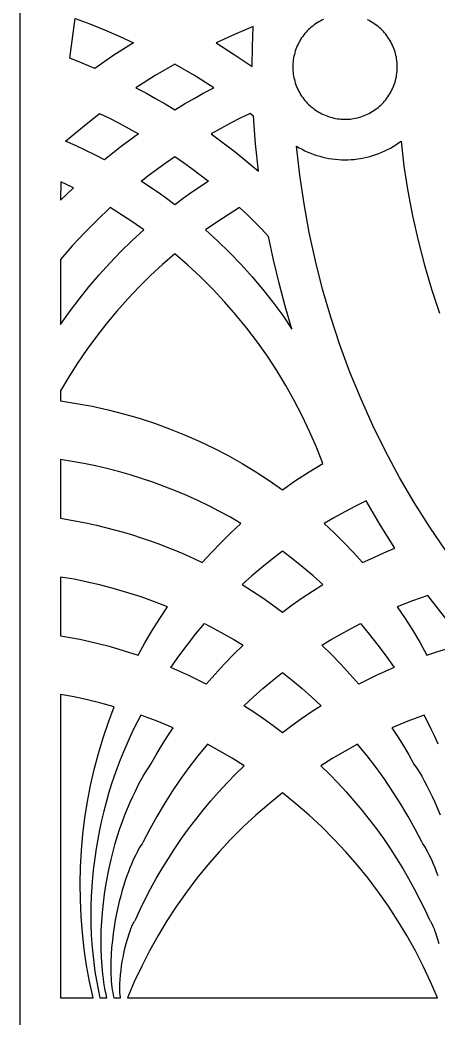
# Model space of a CAD drawing. Header units: millimetres. Extents: x 4241 to 4790, y 640 to 1600.
# Drawn here: x 4240.6 to 4343.6, y 1082.1 to 1328 of the extents above; entities that cross this region are included whole.
import ezdxf

# ---------------------------------------------------------------- set-up
doc = ezdxf.new("R2010")
doc.units = ezdxf.units.MM
doc.layers.add('Layer 05', color=12, linetype='Continuous', true_color=0xde0000)

msp = doc.modelspace()

# ---------------------------------------------------------------- linework, layer by layer
at = {"layer": 'Layer 05'}
msp.add_lwpolyline([(4240.62, 1077.15), (4789.85, 1077.15), (4789.85, 1600.32), (4240.62, 1600.32)], close=True, dxfattribs=at)
for points in [[(4252.87, 1318.54), (4254.21, 1328.34)], [(4254.21, 1328.34), (4257.83, 1326.98), (4261.43, 1325.53), (4265.02, 1323.99), (4268.6, 1322.35)], [(4315.36, 1328.1), (4314.95, 1327.91), (4314.56, 1327.7), (4314.17, 1327.49), (4313.79, 1327.25), (4313.41, 1327.01), (4313.05, 1326.75), (4312.69, 1326.48), (4312.35, 1326.2), (4312.01, 1325.9), (4311.69, 1325.6), (4311.37, 1325.28), (4311.07, 1324.95), (4310.78, 1324.61), (4310.5, 1324.27), (4310.23, 1323.91), (4309.98, 1323.54), (4309.73, 1323.17), (4309.5, 1322.78), (4309.29, 1322.39), (4309.09, 1321.99), (4308.9, 1321.59), (4308.73, 1321.18), (4308.57, 1320.76), (4308.42, 1320.34), (4308.29, 1319.91), (4308.18, 1319.48), (4308.08, 1319.04), (4307.99, 1318.61), (4307.92, 1318.17), (4307.87, 1317.72), (4307.83, 1317.28), (4307.81, 1316.83), (4307.8, 1316.38), (4307.81, 1315.94), (4307.83, 1315.49), (4307.87, 1315.05), (4307.92, 1314.6), (4307.99, 1314.16), (4308.08, 1313.73), (4308.18, 1313.29), (4308.29, 1312.86), (4308.42, 1312.43), (4308.57, 1312.01), (4308.73, 1311.59), (4308.9, 1311.18), (4309.09, 1310.78), (4309.29, 1310.38), (4309.5, 1309.99), (4309.73, 1309.6), (4309.98, 1309.23), (4310.23, 1308.86), (4310.5, 1308.5), (4310.78, 1308.16), (4311.07, 1307.82), (4311.37, 1307.49), (4311.69, 1307.17), (4312.01, 1306.87), (4312.35, 1306.57), (4312.69, 1306.29), (4313.05, 1306.02), (4313.41, 1305.76), (4313.79, 1305.52), (4314.17, 1305.28), (4314.56, 1305.07), (4314.95, 1304.86), (4315.36, 1304.67), (4315.77, 1304.49), (4316.18, 1304.33), (4316.6, 1304.18), (4317.03, 1304.05), (4317.46, 1303.93), (4317.89, 1303.82), (4318.33, 1303.74), (4318.77, 1303.66), (4319.21, 1303.61), (4319.66, 1303.56), (4320.1, 1303.54), (4320.55, 1303.52), (4321, 1303.53), (4321.44, 1303.55), (4321.89, 1303.58), (4322.33, 1303.63), (4322.77, 1303.7), (4323.21, 1303.78), (4323.65, 1303.87), (4324.08, 1303.99), (4324.51, 1304.11), (4324.93, 1304.25), (4325.35, 1304.41), (4325.76, 1304.58), (4326.17, 1304.76), (4326.57, 1304.96), (4326.96, 1305.17), (4327.35, 1305.4), (4327.73, 1305.64), (4328.09, 1305.89), (4328.45, 1306.15), (4328.8, 1306.43), (4329.15, 1306.72), (4329.48, 1307.02), (4329.8, 1307.33), (4330.1, 1307.65), (4330.4, 1307.99), (4330.69, 1308.33), (4330.96, 1308.68), (4331.22, 1309.04), (4331.47, 1309.41), (4331.71, 1309.79), (4331.93, 1310.18), (4332.14, 1310.58), (4332.33, 1310.98), (4332.51, 1311.39), (4332.68, 1311.8), (4332.83, 1312.22), (4332.97, 1312.64), (4333.09, 1313.07), (4333.2, 1313.51), (4333.29, 1313.94), (4333.37, 1314.38), (4333.43, 1314.83), (4333.47, 1315.27), (4333.51, 1315.72), (4333.52, 1316.16), (4333.52, 1316.61), (4333.51, 1317.05), (4333.47, 1317.5), (4333.43, 1317.94), (4333.37, 1318.39), (4333.29, 1318.83), (4333.2, 1319.26), (4333.09, 1319.7), (4332.97, 1320.13), (4332.83, 1320.55), (4332.68, 1320.97), (4332.51, 1321.38), (4332.33, 1321.79), (4332.14, 1322.19), (4331.93, 1322.59), (4331.71, 1322.98), (4331.47, 1323.36), (4331.22, 1323.73), (4330.96, 1324.09), (4330.69, 1324.44), (4330.4, 1324.78), (4330.1, 1325.12), (4329.8, 1325.44), (4329.48, 1325.75), (4329.15, 1326.05), (4328.8, 1326.34), (4328.45, 1326.62), (4328.09, 1326.88), (4327.73, 1327.13), (4327.35, 1327.37), (4326.96, 1327.6), (4326.57, 1327.81), (4326.17, 1328.01)], [(4298.03, 1326.33), (4293.45, 1324.42), (4288.9, 1322.35)], [(4297.8, 1316.52), (4297.86, 1321.43), (4298.03, 1326.33)], [(4268.6, 1322.35), (4263.77, 1319.28), (4259.04, 1316.05)], [(4288.9, 1322.35), (4293.4, 1319.5), (4297.8, 1316.52)], [(4259.04, 1316.05), (4255.96, 1317.33), (4252.87, 1318.54)], [(4278.75, 1317.09), (4273.93, 1314.27), (4269.18, 1311.27)], [(4288.32, 1311.27), (4283.57, 1314.27), (4278.75, 1317.09)], [(4269.18, 1311.27), (4271.6, 1309.99), (4274, 1308.66), (4276.39, 1307.29), (4278.75, 1305.87)], [(4278.75, 1305.87), (4281.11, 1307.29), (4283.5, 1308.66), (4285.9, 1309.99), (4288.32, 1311.27)], [(4251.87, 1298.12), (4256, 1301.6), (4260.22, 1304.92)], [(4260.22, 1304.92), (4262.64, 1303.75), (4265.04, 1302.52), (4267.43, 1301.25), (4269.79, 1299.93)], [(4297.28, 1304.92), (4294.86, 1303.75), (4292.46, 1302.52), (4290.07, 1301.25), (4287.71, 1299.93)], [(4298.14, 1304.27), (4297.28, 1304.92)], [(4299.32, 1290.7), (4298.62, 1297.47), (4298.14, 1304.27)], [(4261.46, 1293.5), (4259.09, 1294.73), (4256.7, 1295.91), (4254.29, 1297.04), (4251.87, 1298.12)], [(4269.79, 1299.93), (4267.67, 1298.38), (4265.57, 1296.8), (4263.5, 1295.17), (4261.46, 1293.5)], [(4287.71, 1299.93), (4290.69, 1297.74), (4293.62, 1295.47), (4296.5, 1293.12), (4299.32, 1290.7)], [(4308.72, 1296.89), (4309.39, 1296.49), (4310.08, 1296.12), (4310.78, 1295.77), (4311.49, 1295.45), (4312.21, 1295.14), (4312.94, 1294.87), (4313.68, 1294.62), (4314.43, 1294.39), (4315.18, 1294.19), (4315.94, 1294.02), (4316.71, 1293.87), (4317.48, 1293.75), (4318.26, 1293.65), (4319.04, 1293.58), (4319.82, 1293.54), (4320.6, 1293.52), (4321.38, 1293.53), (4322.16, 1293.57), (4322.94, 1293.64), (4323.72, 1293.73), (4324.49, 1293.85), (4325.26, 1293.99), (4326.02, 1294.16), (4326.78, 1294.36), (4327.53, 1294.58), (4328.27, 1294.83), (4329, 1295.1), (4329.72, 1295.4), (4330.44, 1295.72), (4331.14, 1296.06), (4331.83, 1296.43), (4332.5, 1296.83), (4333.16, 1297.24), (4333.81, 1297.68), (4334.44, 1298.14)], [(4334.44, 1298.14), (4335.17, 1291.96), (4336.11, 1285.81), (4337.26, 1279.7), (4338.63, 1273.63), (4340.19, 1267.61), (4341.97, 1261.64), (4343.94, 1255.74)], [(4345.52, 1197.11), (4341.5, 1203.05), (4337.69, 1209.12), (4334.08, 1215.32), (4330.7, 1221.64), (4327.54, 1228.08), (4324.6, 1234.61), (4321.88, 1241.25), (4319.4, 1247.98), (4317.16, 1254.79), (4315.15, 1261.67), (4313.38, 1268.62), (4311.85, 1275.62), (4310.56, 1282.67), (4309.52, 1289.77), (4308.72, 1296.89)], [(4270.43, 1288.26), (4272.47, 1289.85), (4274.54, 1291.39), (4276.63, 1292.89), (4278.75, 1294.35)], [(4278.75, 1294.35), (4280.87, 1292.89), (4282.96, 1291.39), (4285.03, 1289.85), (4287.07, 1288.26)], [(4278.75, 1282.47), (4276.71, 1283.98), (4274.64, 1285.45), (4272.55, 1286.88), (4270.43, 1288.26)], [(4287.07, 1288.26), (4284.95, 1286.88), (4282.86, 1285.45), (4280.79, 1283.98), (4278.75, 1282.47)], [(4250.7, 1288.12), (4250.63, 1283.57)], [(4250.63, 1283.57), (4253.77, 1286.66)], [(4253.77, 1286.66), (4250.7, 1288.12)], [(4262.8, 1281.75), (4259.6, 1278.7), (4256.5, 1275.56), (4253.51, 1272.31), (4250.62, 1268.97)], [(4271.16, 1276.26), (4268.42, 1278.16), (4265.63, 1279.99), (4262.8, 1281.75)], [(4294.7, 1281.75), (4291.87, 1279.99), (4289.08, 1278.16), (4286.34, 1276.26)], [(4301.84, 1274.67), (4300.1, 1276.49), (4298.34, 1278.27), (4296.54, 1280.03), (4294.7, 1281.75)], [(4250.62, 1252.93), (4252.85, 1256.1), (4255.18, 1259.21), (4257.61, 1262.25), (4260.14, 1265.21), (4262.76, 1268.1), (4265.48, 1270.91), (4268.28, 1273.63), (4271.16, 1276.26)], [(4286.34, 1276.26), (4289.34, 1273.52), (4292.25, 1270.68), (4295.07, 1267.74), (4297.79, 1264.72), (4300.4, 1261.62), (4302.91, 1258.44), (4305.31, 1255.18), (4307.6, 1251.85)], [(4307.6, 1251.85), (4305.93, 1257.5), (4304.41, 1263.18), (4303.05, 1268.91), (4301.84, 1274.67)], [(4278.75, 1270.37), (4275.72, 1267.74), (4272.77, 1265.01), (4269.91, 1262.19), (4267.14, 1259.27), (4264.48, 1256.27), (4261.91, 1253.18), (4259.44, 1250.01), (4257.07, 1246.77), (4254.81, 1243.45), (4252.66, 1240.05), (4250.62, 1236.59)], [(4250.62, 1268.97), (4250.62, 1252.93)], [(4315.2, 1218.76), (4313.64, 1222.72), (4311.95, 1226.63), (4310.12, 1230.48), (4308.17, 1234.26), (4306.08, 1237.97), (4303.87, 1241.61), (4301.53, 1245.17), (4299.07, 1248.65), (4296.5, 1252.05), (4293.81, 1255.35), (4291.01, 1258.56), (4288.1, 1261.67), (4285.08, 1264.68), (4281.96, 1267.58), (4278.75, 1270.37)], [(4250.62, 1236.59), (4250.62, 1234.13)], [(4250.62, 1234.13), (4254.54, 1233.53), (4258.44, 1232.81), (4262.31, 1231.96), (4266.15, 1230.98), (4269.95, 1229.88), (4273.72, 1228.65), (4277.45, 1227.3), (4281.13, 1225.83), (4284.76, 1224.24), (4288.33, 1222.53), (4291.85, 1220.7), (4295.3, 1218.76), (4298.69, 1216.71), (4302.01, 1214.54), (4305.26, 1212.27)], [(4250.62, 1219.68), (4250.62, 1205.23)], [(4295.03, 1203.97), (4292.43, 1205.48), (4289.79, 1206.92), (4287.11, 1208.29), (4284.41, 1209.6), (4281.68, 1210.83), (4278.93, 1211.99), (4276.15, 1213.08), (4273.35, 1214.11), (4270.54, 1215.05), (4267.72, 1215.93), (4264.88, 1216.73), (4262.03, 1217.47), (4259.18, 1218.13), (4256.33, 1218.71), (4253.47, 1219.23), (4250.62, 1219.68)], [(4305.26, 1212.27), (4308.5, 1214.54), (4311.82, 1216.7), (4315.2, 1218.76)], [(4325.89, 1209.5), (4323.24, 1208.21), (4320.62, 1206.86), (4318.03, 1205.45), (4315.48, 1203.97)], [(4332.95, 1197.85), (4329.33, 1203.62), (4325.89, 1209.5)], [(4250.62, 1205.23), (4252.83, 1204.87), (4255.05, 1204.47), (4257.26, 1204.02), (4259.47, 1203.53), (4261.68, 1203), (4263.89, 1202.43), (4266.1, 1201.81), (4268.29, 1201.15), (4270.48, 1200.45), (4272.66, 1199.7), (4274.84, 1198.91), (4277, 1198.08), (4279.15, 1197.2), (4281.28, 1196.28), (4283.4, 1195.31), (4285.51, 1194.31)], [(4285.51, 1194.31), (4287.79, 1196.82), (4290.13, 1199.27), (4292.55, 1201.66), (4295.03, 1203.97)], [(4315.48, 1203.97), (4317.96, 1201.66), (4320.38, 1199.27), (4322.73, 1196.82), (4325, 1194.31)], [(4325, 1194.31), (4326.97, 1195.25), (4328.95, 1196.15), (4330.94, 1197.02), (4332.95, 1197.85)], [(4305.26, 1197.15), (4302.69, 1195.18), (4300.18, 1193.15), (4297.73, 1191.06), (4295.35, 1188.91)], [(4315.17, 1188.91), (4312.78, 1191.06), (4310.33, 1193.15), (4307.82, 1195.18), (4305.26, 1197.15)], [(4250.62, 1190.77), (4250.62, 1176.32)], [(4276.98, 1183.43), (4273.74, 1184.69), (4270.47, 1185.85), (4267.18, 1186.91), (4263.88, 1187.88), (4260.57, 1188.75), (4257.26, 1189.52), (4253.94, 1190.2), (4250.62, 1190.77)], [(4295.35, 1188.91), (4297.89, 1187.31), (4300.39, 1185.65), (4302.84, 1183.93), (4305.26, 1182.14)], [(4305.26, 1182.14), (4307.67, 1183.93), (4310.13, 1185.65), (4312.63, 1187.31), (4315.17, 1188.91)], [(4341.08, 1186.2), (4337.29, 1184.88), (4333.53, 1183.43)], [(4350.57, 1174.39), (4345.72, 1180.21), (4341.08, 1186.2)], [(4269.7, 1171.52), (4271.39, 1174.58), (4273.17, 1177.58), (4275.03, 1180.53), (4276.98, 1183.43)], [(4333.53, 1183.43), (4335.48, 1180.53), (4337.34, 1177.58), (4339.12, 1174.58), (4340.81, 1171.52)], [(4277.77, 1168.46), (4279.72, 1171.24), (4281.75, 1173.97), (4283.87, 1176.66), (4286.08, 1179.3)], [(4286.08, 1179.3), (4288.49, 1178.04), (4290.88, 1176.73), (4293.24, 1175.37), (4295.57, 1173.95)], [(4314.94, 1173.95), (4317.27, 1175.37), (4319.63, 1176.73), (4322.02, 1178.04), (4324.43, 1179.3)], [(4324.43, 1179.3), (4326.64, 1176.66), (4328.76, 1173.97), (4330.8, 1171.24), (4332.74, 1168.46)], [(4250.62, 1176.32), (4253.01, 1175.9), (4255.4, 1175.43), (4257.79, 1174.9), (4260.18, 1174.33), (4262.57, 1173.7), (4264.95, 1173.03), (4267.33, 1172.3), (4269.7, 1171.52)], [(4295.57, 1173.95), (4293.19, 1171.65), (4290.88, 1169.28), (4288.65, 1166.86), (4286.48, 1164.39)], [(4324.03, 1164.39), (4321.87, 1166.86), (4319.63, 1169.28), (4317.32, 1171.65), (4314.94, 1173.95)], [(4340.81, 1171.52), (4343.24, 1172.32), (4345.68, 1173.06), (4348.12, 1173.75), (4350.57, 1174.39)], [(4286.48, 1164.39), (4284.33, 1165.48), (4282.16, 1166.52), (4279.97, 1167.51), (4277.77, 1168.46)], [(4332.74, 1168.46), (4330.54, 1167.51), (4328.35, 1166.52), (4326.18, 1165.48), (4324.03, 1164.39)], [(4295.74, 1159.08), (4298.03, 1161.21), (4300.39, 1163.28), (4302.79, 1165.28), (4305.26, 1167.23)], [(4305.26, 1167.23), (4307.72, 1165.28), (4310.13, 1163.28), (4312.48, 1161.21), (4314.77, 1159.08)], [(4250.62, 1161.87), (4250.62, 1087.15), (4258.62, 1087.15)], [(4263.82, 1158.82), (4260.56, 1159.72), (4257.27, 1160.53), (4253.95, 1161.25), (4250.62, 1161.87)], [(4258.62, 1087.15), (4257.76, 1091.11), (4257.04, 1095.1), (4256.45, 1099.11), (4255.99, 1103.14), (4255.67, 1107.18), (4255.49, 1111.23), (4255.44, 1115.28), (4255.53, 1119.33), (4255.76, 1123.38), (4256.12, 1127.42), (4256.62, 1131.44), (4257.25, 1135.44), (4258.01, 1139.42), (4258.91, 1143.38), (4259.95, 1147.3), (4261.11, 1151.18), (4262.4, 1155.02), (4263.82, 1158.82)], [(4305.26, 1152.39), (4302.94, 1154.15), (4300.57, 1155.85), (4298.17, 1157.5), (4295.74, 1159.08)], [(4314.77, 1159.08), (4312.34, 1157.5), (4309.94, 1155.85), (4307.58, 1154.15), (4305.26, 1152.39)], [(4270.4, 1156.71), (4269.49, 1155.02), (4268.61, 1153.27), (4267.74, 1151.47), (4266.9, 1149.61), (4266.08, 1147.71), (4265.29, 1145.75), (4264.53, 1143.74), (4263.81, 1141.69), (4263.11, 1139.59), (4262.45, 1137.45), (4261.84, 1135.27), (4261.26, 1133.06), (4260.72, 1130.81), (4260.23, 1128.53), (4259.78, 1126.23), (4259.39, 1123.9), (4259.04, 1121.56), (4258.75, 1119.2), (4258.5, 1116.83), (4258.31, 1114.45), (4258.18, 1112.08), (4258.1, 1109.7), (4258.07, 1107.34), (4258.1, 1104.99), (4258.19, 1102.65), (4258.33, 1100.34), (4258.53, 1098.05), (4258.78, 1095.79), (4259.09, 1093.57), (4259.44, 1091.39), (4259.85, 1089.24), (4260.32, 1087.15)], [(4278.32, 1153.61), (4274.38, 1155.23), (4270.4, 1156.71)], [(4340.11, 1156.71), (4336.13, 1155.23), (4332.19, 1153.61)], [(4343.61, 1149.61), (4342.77, 1151.47), (4341.9, 1153.27), (4341.02, 1155.02), (4340.11, 1156.71)], [(4262.01, 1087.15), (4261.81, 1088.05), (4261.62, 1088.97), (4261.45, 1089.92), (4261.3, 1090.89), (4261.15, 1091.88), (4261.03, 1092.88), (4260.83, 1094.95), (4260.69, 1097.07), (4260.61, 1099.24), (4260.6, 1101.44), (4260.65, 1103.67), (4260.77, 1105.92), (4260.94, 1108.17), (4261.17, 1110.41), (4261.46, 1112.63), (4261.8, 1114.82), (4262.18, 1116.98), (4262.6, 1119.1), (4263.07, 1121.16), (4263.57, 1123.17), (4264.1, 1125.11), (4264.66, 1126.99), (4265.24, 1128.8), (4265.85, 1130.53), (4266.46, 1132.19), (4267.09, 1133.77), (4267.73, 1135.28), (4268.38, 1136.71), (4269.03, 1138.06), (4269.68, 1139.34), (4270.33, 1140.55), (4270.97, 1141.69), (4271.62, 1142.75), (4272.25, 1143.75), (4272.88, 1144.69), (4274.15, 1146.95), (4275.49, 1149.19), (4276.87, 1151.41), (4278.32, 1153.61)], [(4332.19, 1153.61), (4333.64, 1151.41), (4335.02, 1149.19), (4336.36, 1146.95), (4337.63, 1144.69), (4338.26, 1143.75), (4338.9, 1142.75), (4339.54, 1141.69), (4340.18, 1140.55), (4340.83, 1139.34), (4341.48, 1138.06), (4342.13, 1136.71), (4342.78, 1135.28), (4343.42, 1133.77), (4344.05, 1132.19)], [(4286.76, 1149.57), (4284.44, 1146.73), (4282.21, 1143.83), (4280.08, 1140.88), (4278.05, 1137.89), (4276.12, 1134.85), (4274.3, 1131.77), (4272.57, 1128.65), (4270.95, 1125.51), (4270.67, 1125.09), (4270.38, 1124.63), (4270.08, 1124.12), (4269.76, 1123.58), (4269.44, 1122.98), (4269.11, 1122.33), (4268.76, 1121.62), (4268.41, 1120.86), (4268.05, 1120.03), (4267.69, 1119.14), (4267.31, 1118.18), (4266.94, 1117.14), (4266.56, 1116.04), (4266.18, 1114.86), (4265.81, 1113.61), (4265.44, 1112.28), (4265.08, 1110.88), (4264.73, 1109.4), (4264.41, 1107.87), (4264.1, 1106.27), (4263.83, 1104.63), (4263.58, 1102.95), (4263.37, 1101.23), (4263.2, 1099.51), (4263.08, 1097.78), (4263.01, 1096.07), (4262.99, 1094.4), (4263.02, 1092.78), (4263.06, 1091.99), (4263.11, 1091.22), (4263.18, 1090.48), (4263.26, 1089.76), (4263.35, 1089.06), (4263.46, 1088.4), (4263.58, 1087.76), (4263.71, 1087.15)], [(4295.85, 1144.28), (4292.87, 1146.13), (4289.84, 1147.89), (4286.76, 1149.57)], [(4323.75, 1149.57), (4320.67, 1147.89), (4317.64, 1146.13), (4314.66, 1144.28)], [(4343.57, 1117.14), (4343.2, 1118.18), (4342.83, 1119.14), (4342.46, 1120.03), (4342.1, 1120.86), (4341.75, 1121.62), (4341.41, 1122.33), (4341.07, 1122.98), (4340.75, 1123.58), (4340.44, 1124.12), (4340.13, 1124.63), (4339.84, 1125.09), (4339.56, 1125.51), (4337.94, 1128.65), (4336.22, 1131.77), (4334.39, 1134.85), (4332.46, 1137.89), (4330.43, 1140.88), (4328.3, 1143.83), (4326.07, 1146.73), (4323.75, 1149.57)], [(4265.41, 1087.15), (4265.38, 1087.3), (4265.34, 1087.46), (4265.32, 1087.64), (4265.29, 1087.82), (4265.27, 1088.01), (4265.25, 1088.21), (4265.22, 1088.63), (4265.2, 1089.08), (4265.19, 1089.55), (4265.2, 1090.05), (4265.21, 1090.57), (4265.27, 1091.66), (4265.37, 1092.77), (4265.5, 1093.89), (4265.65, 1094.99), (4265.82, 1096.06), (4266.01, 1097.08), (4266.2, 1098.04), (4266.4, 1098.93), (4266.78, 1100.51), (4267.15, 1101.82), (4267.49, 1102.9), (4267.8, 1103.76), (4267.94, 1104.13), (4268.07, 1104.46), (4268.2, 1104.76), (4268.31, 1105.02), (4268.42, 1105.25), (4268.53, 1105.46), (4268.63, 1105.65), (4268.72, 1105.82), (4268.8, 1105.97), (4268.88, 1106.1), (4268.96, 1106.22), (4269.03, 1106.33), (4270.22, 1108.9), (4271.48, 1111.45), (4272.8, 1113.99), (4274.19, 1116.5), (4275.65, 1119), (4277.17, 1121.47), (4278.76, 1123.91), (4280.41, 1126.33), (4282.13, 1128.71), (4283.91, 1131.06), (4285.75, 1133.37), (4287.65, 1135.64), (4289.62, 1137.87), (4291.64, 1140.05), (4293.72, 1142.19), (4295.85, 1144.28)], [(4314.66, 1144.28), (4316.8, 1142.19), (4318.87, 1140.05), (4320.9, 1137.87), (4322.86, 1135.64), (4324.76, 1133.37), (4326.61, 1131.06), (4328.39, 1128.71), (4330.1, 1126.33), (4331.75, 1123.91), (4333.34, 1121.47), (4334.86, 1119), (4336.32, 1116.5), (4337.71, 1113.99), (4339.03, 1111.45), (4340.29, 1108.9), (4341.48, 1106.33), (4341.55, 1106.22), (4341.63, 1106.1), (4341.71, 1105.97), (4341.79, 1105.82), (4341.89, 1105.65), (4341.98, 1105.46), (4342.09, 1105.25), (4342.2, 1105.02), (4342.31, 1104.76), (4342.44, 1104.46), (4342.57, 1104.13), (4342.71, 1103.76), (4343.02, 1102.9), (4343.36, 1101.82), (4343.73, 1100.51)], [(4305.26, 1137.62), (4301.94, 1134.94), (4298.72, 1132.14), (4295.6, 1129.23), (4292.58, 1126.22), (4289.67, 1123.1), (4286.87, 1119.88), (4284.18, 1116.57), (4281.61, 1113.17), (4279.15, 1109.68), (4276.82, 1106.1), (4274.62, 1102.45), (4272.54, 1098.73), (4270.6, 1094.93), (4268.78, 1091.07), (4267.11, 1087.15)], [(4343.4, 1087.15), (4341.73, 1091.07), (4339.91, 1094.93), (4337.97, 1098.73), (4335.89, 1102.45), (4333.69, 1106.1), (4331.36, 1109.68), (4328.9, 1113.17), (4326.33, 1116.57), (4323.64, 1119.88), (4320.84, 1123.1), (4317.93, 1126.22), (4314.91, 1129.23), (4311.79, 1132.14), (4308.57, 1134.94), (4305.26, 1137.62)], [(4260.32, 1087.15), (4262.01, 1087.15)], [(4263.71, 1087.15), (4265.41, 1087.15)], [(4267.11, 1087.15), (4343.4, 1087.15)]]:
    msp.add_lwpolyline(points, dxfattribs=at)

doc.saveas('drawing.dxf')
